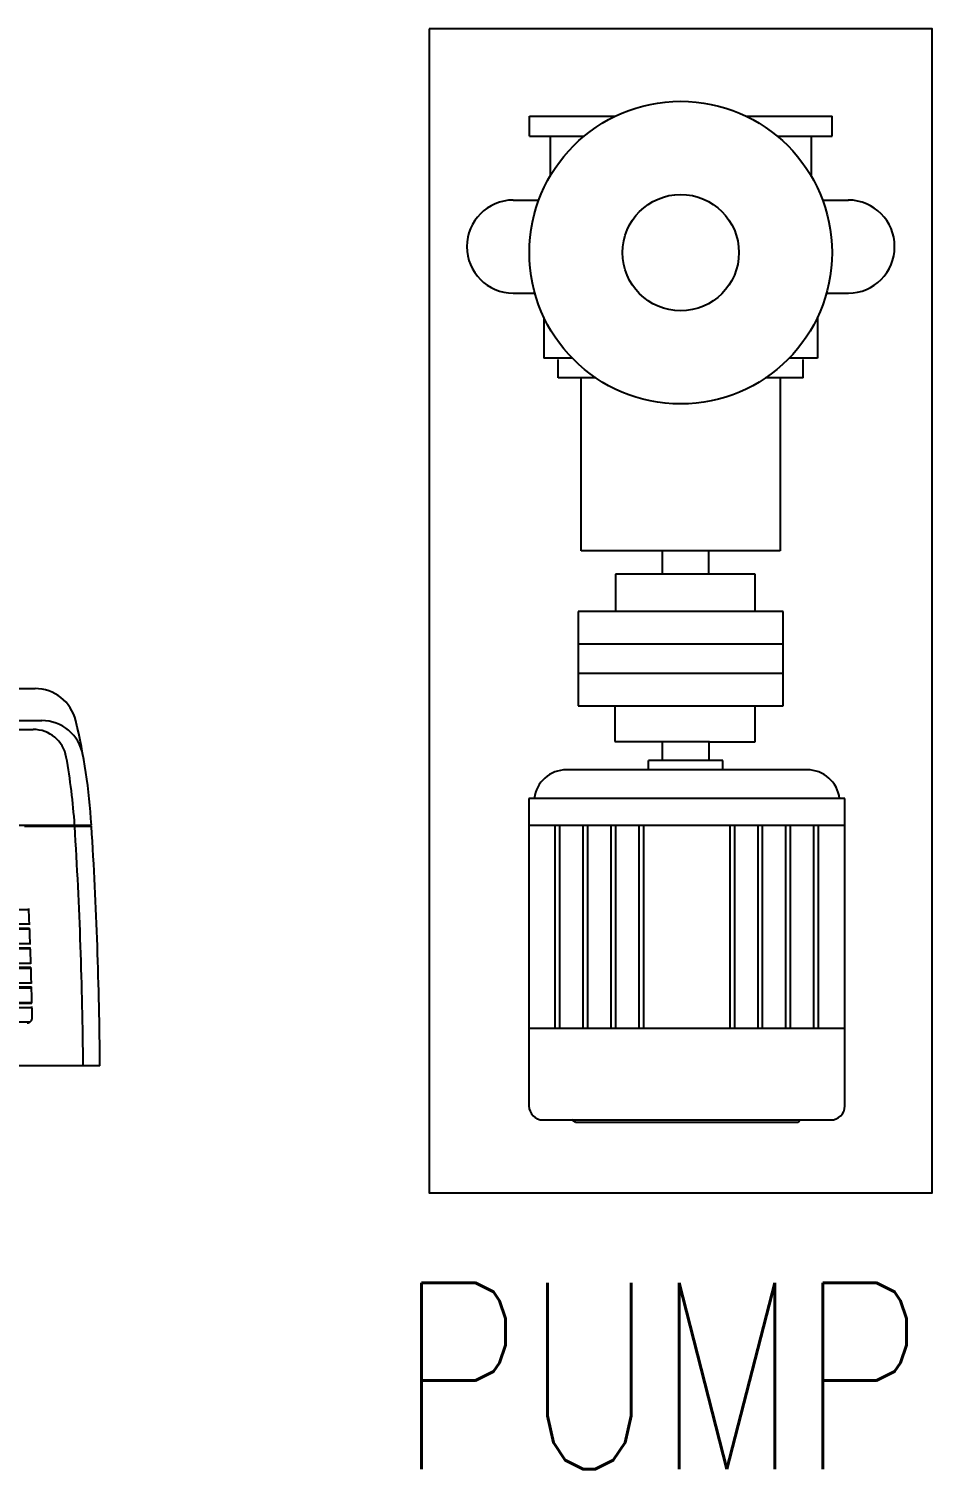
# Model space of a CAD drawing. Header units: millimetres. Extents: x 259256 to 648017, y 366981 to 480499.
# Drawn here: x 337869 to 338839, y 401694 to 403241 of the extents above; entities that cross this region are included whole.
import ezdxf

# ---------------------------------------------------------------- set-up
doc = ezdxf.new("R2010")
doc.units = ezdxf.units.MM
doc.layers.get('0').update_dxf_attribs({"color": 254})
doc.layers.add('HVAC-TEXT', color=2, linetype='Continuous')
doc.layers.add('MEQUIP', color=2, linetype='Continuous')
doc.styles.add('Arch-Dim', font='simplex.shx', dxfattribs={"width": 0.75})

# ---------------------------------------------------------------- blocks, each defined once
blk = doc.blocks.new('MH-oof annex$0$A$C58537B26')
at = {"layer": 'MEQUIP', "color": 1}
for p, q in [((267.3, 346.4), (267.3, 374)), ((367.3, 350.6), (367.3, 374)), ((198.7, 356.5), (177.4, 356.5)), ((177.4, 264.4), (177.4, 356.5)), ((198.7, 297.7), (198.7, 356.5)), ((1240.1, 370.2), (909.9, 370.2)), ((909.9, 370.2), (909.9, 31.1)), ((939.1, 370.2), (939.1, 31.1)), ((1156.7, 31.1), (1156.7, 370.2)), ((393.4, 340.8), (437.2, 340.8)), ((437.2, 340.8), (437.2, 310.4)), ((1156.7, 342), (939.1, 342)), ((1255.1, 46.1), (1255.1, 355.2)), ((198.7, 334.2), (241.7, 334.2)), ((458.4, 325.5), (438.4, 325.5)), ((458.4, 325.5), (458.4, 285.1)), ((879.1, 329.8), (879.1, 71.5)), ((1156.7, 337), (939.1, 337)), ((1156.7, 312), (939.1, 312)), ((1257.6, 320.2), (1255.1, 322.4)), ((1257.6, 81.1), (1257.6, 320.2)), ((458.4, 300.8), (644.1, 300.8)), ((644.1, 300.8), (644.1, 87.2)), ((810.5, 304), (709.1, 304)), ((709.1, 304), (709.1, 84)), ((744.1, 304), (744.1, 84)), ((775.5, 84), (775.5, 304)), ((810.5, 84), (810.5, 304)), ((1156.7, 307), (939.1, 307)), ((1156.7, 282), (939.1, 282)), ((669.1, 274), (669.1, 124)), ((709.1, 274), (669.1, 274)), ((849.1, 274), (810.5, 274)), ((849.1, 224), (849.1, 274)), ((1156.7, 277), (939.1, 277)), ((1156.7, 252), (939.1, 252)), ((879.1, 239.4), (869.1, 239.4)), ((869.1, 239.4), (869.1, 159.4)), ((1156.7, 247), (939.1, 247)), ((668.9, 224.2), (644, 224.2)), ((848.6, 123.2), (848.6, 224.8)), ((869.1, 224.4), (849.1, 224.4)), ((668.9, 174.4), (644, 174.4)), ((869.1, 174.4), (849.1, 174.4)), ((879.1, 159.4), (869.1, 159.4)), ((1156.7, 154.3), (939.1, 154.3)), ((1156.7, 149.3), (939.1, 149.3)), ((669.1, 124), (709.1, 124)), ((1156.7, 124.3), (939.1, 124.3)), ((177.4, 31.5), (177.4, 123.6)), ((810.5, 123.2), (848.6, 123.2)), ((1156.7, 119.3), (939.1, 119.3)), ((458.4, 102.9), (458.4, 62.5)), ((1156.7, 94.3), (939.1, 94.3)), ((198.7, 31.5), (198.7, 90.3)), ((437.2, 77.6), (437.2, 47.2)), ((644.1, 87.2), (458.4, 87.2)), ((709.1, 84), (810.5, 84)), ((1156.7, 89.3), (939.1, 89.3)), ((1257.6, 81), (1255.1, 77.1)), ((458.4, 62.5), (438.4, 62.5)), ((1156.7, 64.3), (939.1, 64.3)), ((198.7, 53.8), (241.7, 53.8)), ((393.4, 47.2), (437.2, 47.2)), ((1156.7, 59.3), (939.1, 59.3)), ((198.7, 31.5), (177.4, 31.5)), ((267.3, 14), (267.3, 41.6)), ((367.3, 14.3), (367.3, 37.4)), ((909.9, 31.1), (1240.1, 31.1)), ((909.9, 31.1), (1240.1, 31.1))]:
    blk.add_line(p, q, dxfattribs=at)
blk.add_lwpolyline([(83.5, -76), (1333.5, -76), (1333.5, 464), (83.5, 464)], close=True, dxfattribs=at)
for radius in [162.5, 62.5]:
    blk.add_circle((323.8, 194), radius, dxfattribs=at)
for centre, radius, start, end in [((317.3, 373.7), 50, 0.2598, 179.7402), ((914.1, 329.8), 35, 96.7469, 180), ((1240.1, 355.2), 15, 0, 90), ((914.1, 71.5), 35, 179.9999, 263.2531), ((1240.1, 46.1), 15, 270, 0), ((317.3, 14.3), 50, 180.2598, 359.7402)]:
    blk.add_arc(centre, radius, start, end, dxfattribs=at)
blk = doc.blocks.new('A$C670270E0')
at = {"layer": 'MEQUIP', "color": 1, "linetype": 'Continuous'}
for p, q in [((38.7, 225.21), (1081.3, 225.21)), ((34.71, 206.13), (1085.29, 206.13)), ((39.73, 200.8), (1080.27, 200.8)), ((5.49, 143.79), (1114.92, 143.79)), ((1074.94, 143.07), (1115.01, 143.07)), ((917.75, 93.51), (1077.59, 93.51)), ((41.94, 82.32), (1078.06, 82.32)), ((917.75, 84.84), (1077.96, 84.84)), ((917.75, 81.81), (1078.08, 81.81)), ((41.5, 70.62), (1078.5, 70.62)), ((917.75, 73.14), (1078.41, 73.14)), ((917.75, 70.11), (1078.52, 70.11)), ((917.75, 61.44), (1078.8, 61.44)), ((41.12, 58.92), (1078.88, 58.92)), ((917.75, 58.41), (1078.9, 58.41)), ((40.79, 47.22), (1079.21, 47.22)), ((917.75, 49.74), (1079.15, 49.74)), ((917.75, 46.71), (1079.23, 46.71)), ((40.55, 37.52), (1079.45, 37.52)), ((917.75, 38.04), (1079.43, 38.04)), ((917.75, 35.01), (1079.5, 35.01)), ((917.75, 26.34), (1078.3, 26.34)), ((1120, 0.07), (0, 0.07))]:
    blk.add_line(p, q, dxfattribs=at)
for centre, radius, start, end in [((1081.3, 200.21), 25, 13.46958, 90), ((1080.27, 180.8), 20, 10.28798, 90), ((1085.29, 181.13), 25, 10.19126, 90), ((749.97, 120.85), 365.7, 3.5972, 13.46958), ((749.97, 120.85), 355.7, 3.69847, 10.28798), ((-1479.93, -19.06), 2590, 0.42154, 3.58895), ((-1479.93, -19.06), 2600, 0.42154, 3.57512), ((-1479.93, -19.06), 2560, 2.31437, 2.53166), ((-1479.93, -19.06), 2560, 2.05232, 2.26957), ((-1479.93, -19.06), 2560, 1.79031, 2.00753), ((-1479.93, -19.06), 2560, 1.52834, 1.74553), ((-1479.93, -19.06), 2560, 1.2664, 1.48356), ((-1479.93, -19.06), 2560, 1.0729, 1.22163), ((1076.62, 28.82), 3, 270, 1.0729)]:
    blk.add_arc(centre, radius, start, end, dxfattribs=at)

msp = doc.modelspace()

# ---------------------------------------------------------------- block references
at = {"xscale": 1.799999998179658, "yscale": 1.799999998183921, "zscale": 1.799999999999999, "rotation": 0.003797623352980511}
msp.add_blockref('A$C670270E0', (335929.6, 402126.8), dxfattribs=at)
at = {"layer": 'MEQUIP', "rotation": 270}
msp.add_blockref('MH-oof annex$0$A$C58537B26', (338375.2, 403324.2), dxfattribs=at)

# ---------------------------------------------------------------- texts
at = {"layer": 'HVAC-TEXT', "style": 'Arch-Dim', "width": 0.75}
msp.add_text('PUMP', height=200, dxfattribs=at).set_placement((338265.3, 401694.1))

doc.saveas('drawing.dxf')
